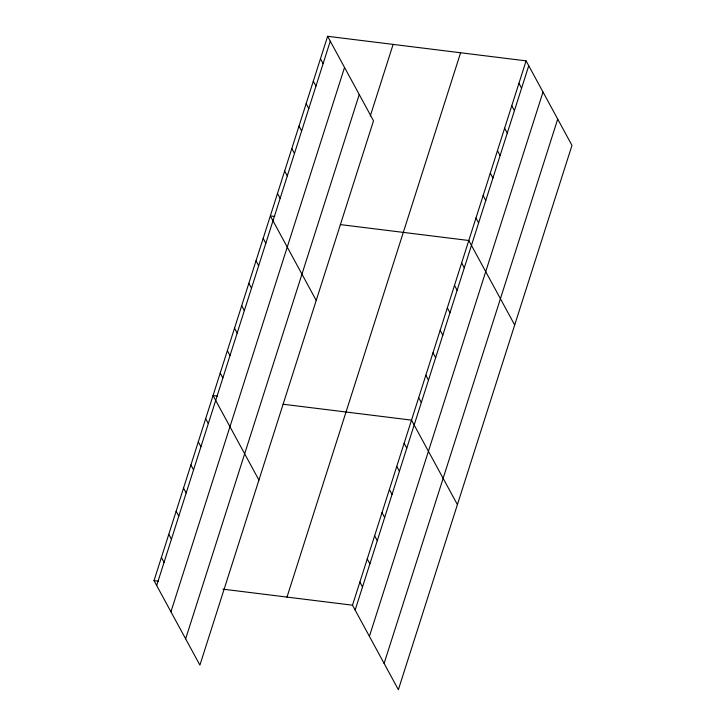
<?xml version="1.0" encoding="UTF-8"?>
<svg xmlns="http://www.w3.org/2000/svg" width="726" height="726" viewBox="0 0 726 726"><rect width="100%" height="100%" fill="white"/><g stroke="black" fill="none" stroke-linecap="round" stroke-linejoin="round"><path stroke-width="1.09" d="M327.626 36.3L373.509 120.806L199.904 665.134L154.021 580.628L327.626 36.3L526.096 60.866L571.979 145.372L398.374 689.7L352.491 605.194L526.096 60.866M156.671 585.51L330.276 41.182M170.937 611.782L344.541 67.454M185.638 638.862L359.243 94.534M370.278 116.042L393.12 44.404M286.997 597.09L460.602 52.762M355.141 610.076L528.746 65.748M369.407 636.348L543.012 92.02M384.108 663.428L557.713 119.1M274.7 216.466L270.335 215.931L316.218 300.437M340.331 224.588L468.805 240.497L514.689 325.003M217.41 396.097L213.045 395.552L258.928 480.067M283.04 404.219L411.515 420.118L457.398 504.624M154.021 580.628L158.386 581.172M222.891 589.149L352.491 605.194M518.936 83.318L521.586 88.2M511.776 105.769L514.425 110.651M504.615 128.23L507.265 133.112M497.455 150.681L500.105 155.564M490.295 173.133L492.945 178.015M483.126 195.584L485.776 200.467M475.966 218.036L478.615 222.918M461.645 262.948L464.295 267.83M454.485 285.4L457.135 290.282M320.465 58.752L323.115 63.634M447.325 307.851L449.975 312.734M313.305 81.203L315.955 86.085M440.165 330.303L442.815 335.185M306.145 103.664L308.795 108.546M433.005 352.763L435.654 357.646M298.985 126.115L301.635 130.998M425.835 375.215L428.485 380.097M291.816 148.567L294.475 153.449M418.675 397.666L421.325 402.549M284.656 171.018L287.305 175.901M277.495 193.479L280.145 198.352M404.137 443.259L406.787 448.142M396.759 466.391L399.409 471.274M263.175 238.382L265.825 243.264M389.381 489.524L392.031 494.406M256.015 260.834L258.665 265.716M382.003 512.656L384.653 517.538M248.855 283.285L251.505 288.168M374.625 535.788L377.275 540.67M241.694 305.746L244.344 310.628M367.247 558.929L369.897 563.803M234.525 328.197L237.184 333.08M359.869 582.061L362.519 586.944M227.365 350.649L230.015 355.531M220.205 373.1L222.855 377.983M205.667 418.693L208.317 423.576M198.289 441.825L200.939 446.708M190.911 464.958L193.561 469.84M183.533 488.09L186.183 492.972M176.155 511.222L178.805 516.104M168.777 534.363L171.427 539.246M161.399 557.495L164.049 562.378"/></g></svg>
